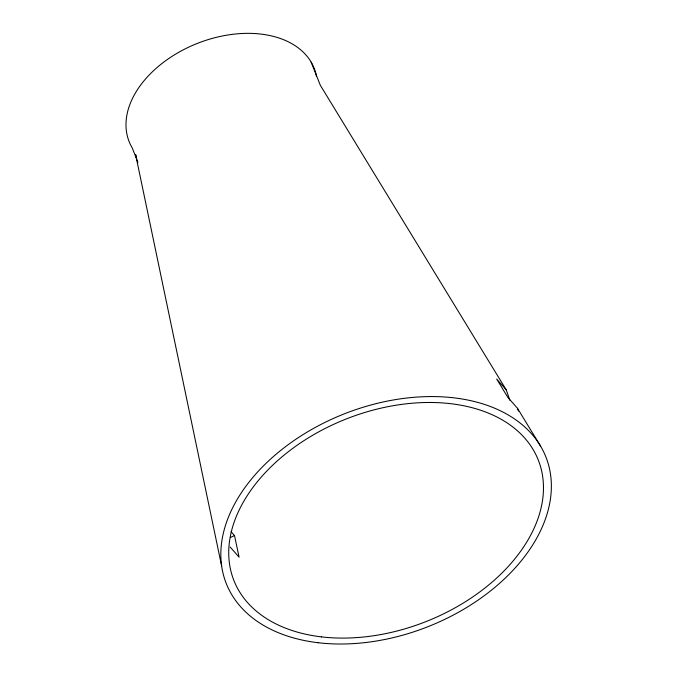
<?xml version="1.0" encoding="UTF-8"?>
<svg xmlns="http://www.w3.org/2000/svg" width="677" height="677" viewBox="0 0 677 677"><rect width="100%" height="100%" fill="white"/><g stroke="black" fill="none" stroke-linecap="round" stroke-linejoin="round"><path stroke-width="1.02" d="M230.781 537.326L234.496 535.541L239.091 557.163L230.172 547.058M509.891 400.285L506.235 389.876L496.656 379.018L507.902 397.441L517.482 408.299L540.644 446.236M231.069 531.657L234.496 535.541M506.235 389.876L320.314 85.277L311.141 62.115M137.922 162.328L132.193 147.848A99.519 66.202 -21.6 0 1 198.302 43.032A99.519 66.202 -21.6 0 1 316.531 76.408M517.482 408.299L518.48 411.142M136.305 156.615L135.637 154.695L221.658 566.15M318.232 642.735A171.899 114.354 -21.6 0 0 550.536 474.416A171.899 114.354 -21.6 0 0 289.519 443.706A171.899 114.354 -21.6 0 0 318.232 642.735M321.473 636.879A163.673 108.879 -21.6 0 0 542.675 476.608A163.673 108.879 -21.6 0 0 294.14 447.37A163.673 108.879 -21.6 0 0 321.473 636.879"/></g></svg>
